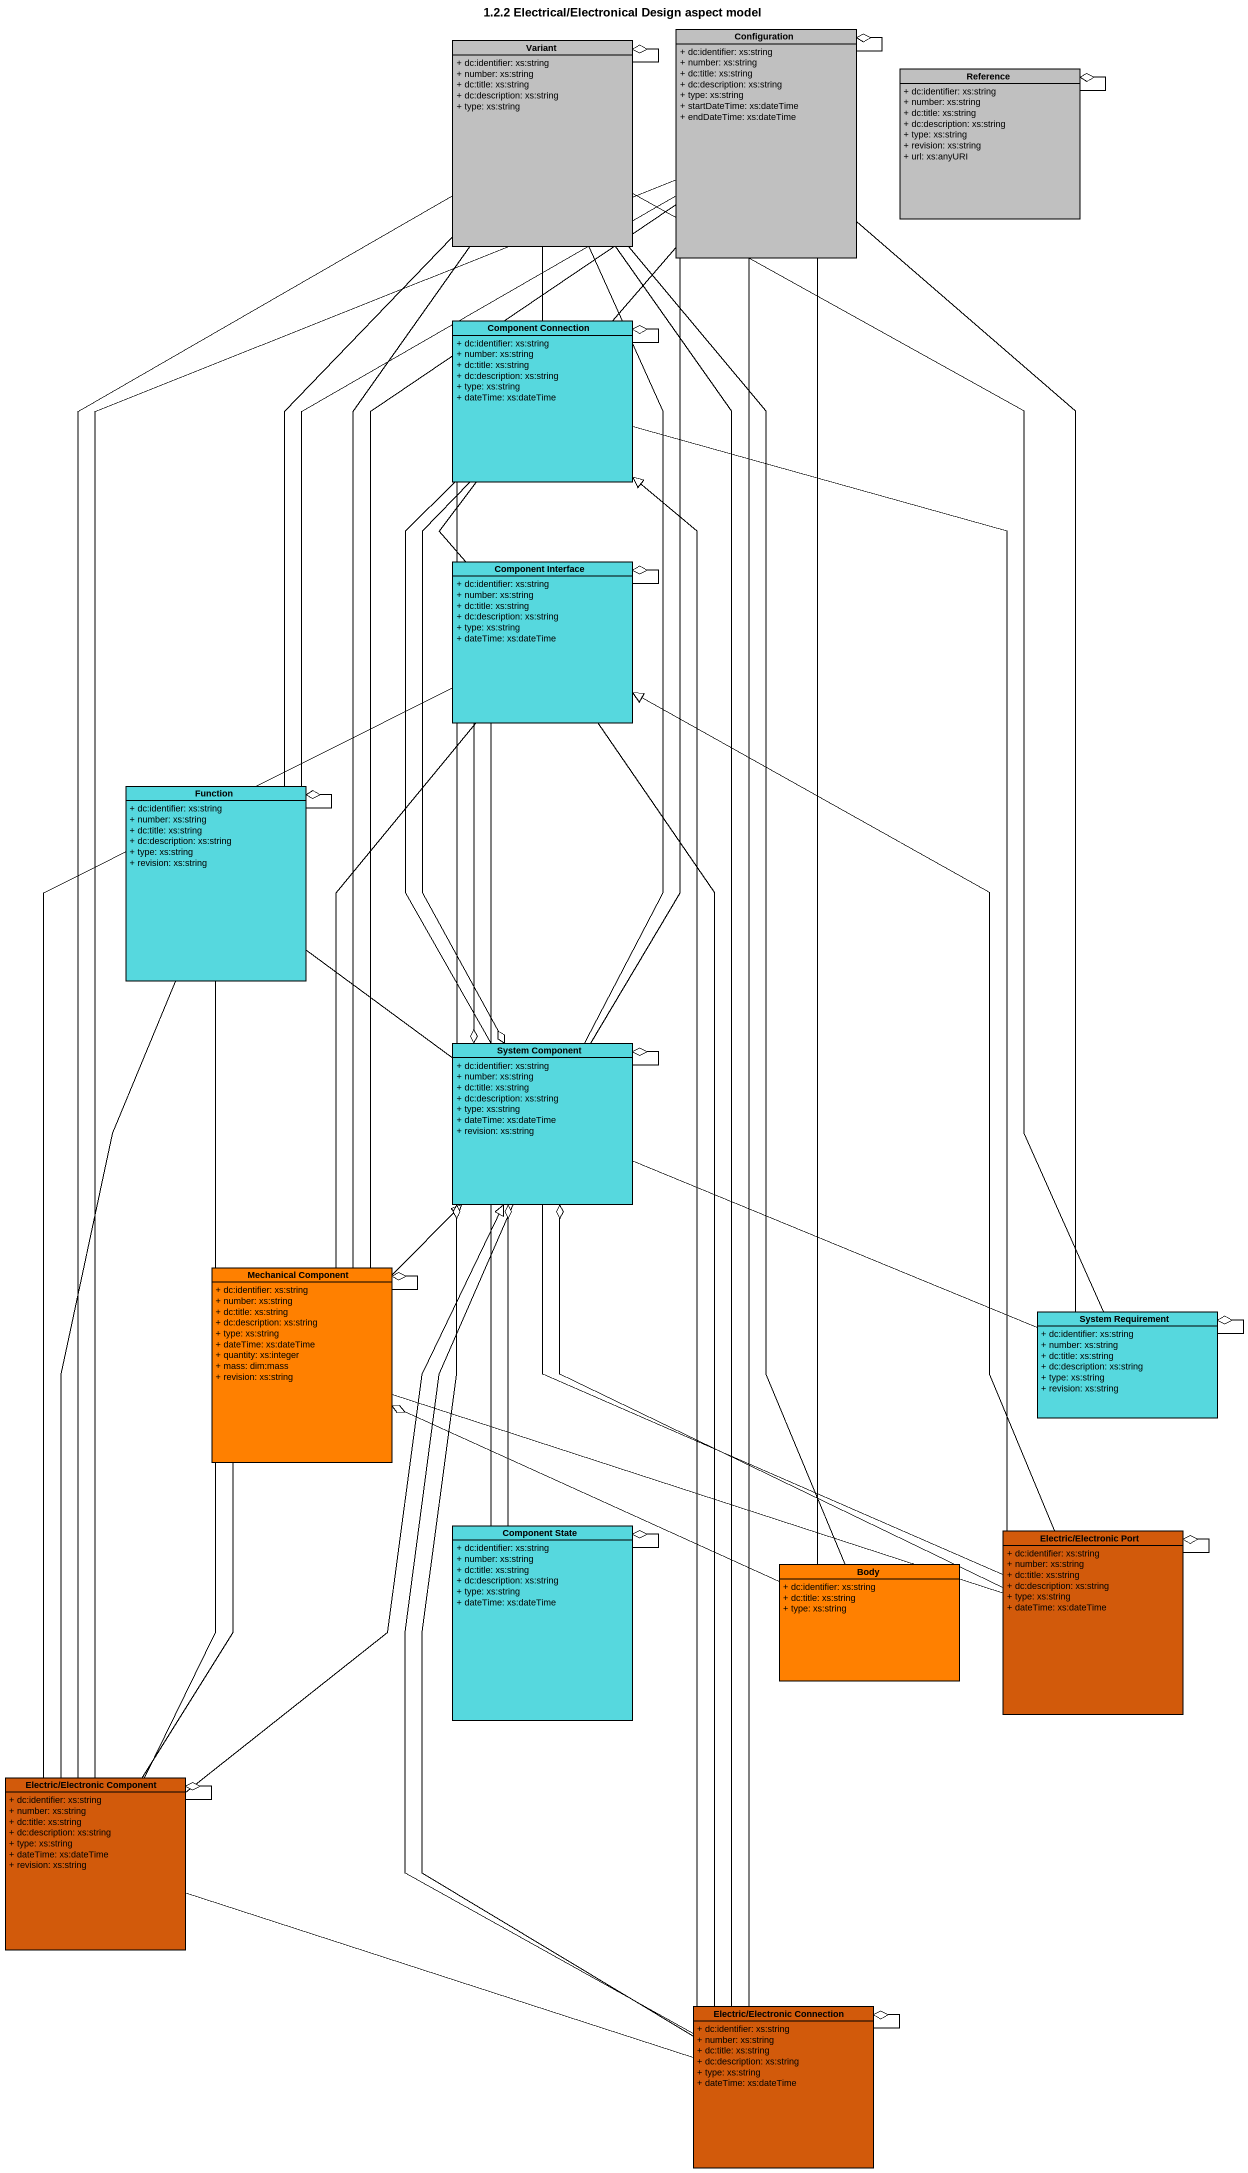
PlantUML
@startuml
title 1.2.2 Electrical/Electronical Design aspect model
hide circle
hide empty members
skinparam classAttributeIconSize 0
class Variant #C0C0C0 {
  + dc:identifier: xs:string
  + number: xs:string
  + dc:title: xs:string
  + dc:description: xs:string
  + type: xs:string
}
class Configuration #C0C0C0 {
  + dc:identifier: xs:string
  + number: xs:string
  + dc:title: xs:string
  + dc:description: xs:string
  + type: xs:string
  + startDateTime: xs:dateTime
  + endDateTime: xs:dateTime
}
class Reference #C0C0C0 {
  + dc:identifier: xs:string
  + number: xs:string
  + dc:title: xs:string
  + dc:description: xs:string
  + type: xs:string
  + revision: xs:string
  + url: xs:anyURI
}
class "Component Connection" as Component_Connection #56D8DE {
  + dc:identifier: xs:string
  + number: xs:string
  + dc:title: xs:string
  + dc:description: xs:string
  + type: xs:string
  + dateTime: xs:dateTime
}
class "Component Interface" as Component_Interface #56D8DE {
  + dc:identifier: xs:string
  + number: xs:string
  + dc:title: xs:string
  + dc:description: xs:string
  + type: xs:string
  + dateTime: xs:dateTime
}
class Function #56D8DE {
  + dc:identifier: xs:string
  + number: xs:string
  + dc:title: xs:string
  + dc:description: xs:string
  + type: xs:string
  + revision: xs:string
}
class "System Component" as System_Component #56D8DE {
  + dc:identifier: xs:string
  + number: xs:string
  + dc:title: xs:string
  + dc:description: xs:string
  + type: xs:string
  + dateTime: xs:dateTime
  + revision: xs:string
}
class "Mechanical Component" as Mechanical_Component #FF8000 {
  + dc:identifier: xs:string
  + number: xs:string
  + dc:title: xs:string
  + dc:description: xs:string
  + type: xs:string
  + dateTime: xs:dateTime
  + quantity: xs:integer
  + mass: dim:mass
  + revision: xs:string
}
class "System Requirement" as System_Requirement #56D8DE {
  + dc:identifier: xs:string
  + number: xs:string
  + dc:title: xs:string
  + dc:description: xs:string
  + type: xs:string
  + revision: xs:string
}
class "Component State" as Component_State #56D8DE {
  + dc:identifier: xs:string
  + number: xs:string
  + dc:title: xs:string
  + dc:description: xs:string
  + type: xs:string
  + dateTime: xs:dateTime
}
class Body #FF8000 {
  + dc:identifier: xs:string
  + dc:title: xs:string
  + type: xs:string
}
class "Electric/Electronic Port" as Electric_Electronic_Port #D25A0B {
  + dc:identifier: xs:string
  + number: xs:string
  + dc:title: xs:string
  + dc:description: xs:string
  + type: xs:string
  + dateTime: xs:dateTime
}
class "Electric/Electronic Component" as Electric_Electronic #D25A0B {
  + dc:identifier: xs:string
  + number: xs:string
  + dc:title: xs:string
  + dc:description: xs:string
  + type: xs:string
  + dateTime: xs:dateTime
  + revision: xs:string
}
class "Electric/Electronic Connection" as Electric_Electronic_2 #D25A0B {
  + dc:identifier: xs:string
  + number: xs:string
  + dc:title: xs:string
  + dc:description: xs:string
  + type: xs:string
  + dateTime: xs:dateTime
}
Variant -- Variant
Variant --o Variant
Configuration -- Configuration
Configuration --o Configuration
Reference -- Reference
Reference --o Reference
Component_Connection -up- Variant
Component_Connection -up- Configuration
Component_Connection -- Component_Connection
Component_Connection --o Component_Connection
Component_Connection -- Component_Interface
Component_Connection -- System_Component
Component_Connection --o System_Component
Component_Interface -up- Component_Connection
Component_Interface -- Component_Interface
Component_Interface --o Component_Interface
Component_Interface -- System_Component
Component_Interface --o System_Component
Function -up- Variant
Function -up- Configuration
Function -- Function
Function -- Function
Function -- Function
Function -- Function
Function --o Function
System_Component -up- Variant
System_Component -up- Configuration
System_Component -up- Component_Interface
System_Component -up- Function
System_Component -- System_Component
System_Component -- System_Component
System_Component --o System_Component
Mechanical_Component -up- Variant
Mechanical_Component -up- Configuration
Mechanical_Component -up- Component_Interface
Mechanical_Component -up- Function
Mechanical_Component -up-|> System_Component
Mechanical_Component -- Mechanical_Component
Mechanical_Component -- Mechanical_Component
Mechanical_Component -- Mechanical_Component
Mechanical_Component --o Mechanical_Component
System_Requirement -up- Variant
System_Requirement -up- Configuration
System_Requirement -left- System_Component
System_Requirement -- System_Requirement
System_Requirement -- System_Requirement
System_Requirement --o System_Requirement
Component_State -up- System_Component
Component_State -up-o System_Component
Component_State -- Component_State
Component_State --o Component_State
Body -up- Variant
Body -up- Configuration
Body -left-o Mechanical_Component
Electric_Electronic_Port -up- Component_Connection
Electric_Electronic_Port -up-|> Component_Interface
Electric_Electronic_Port -up- System_Component
Electric_Electronic_Port -up-o System_Component
Electric_Electronic_Port -left- Mechanical_Component
Electric_Electronic_Port -- Electric_Electronic_Port
Electric_Electronic_Port --o Electric_Electronic_Port
Electric_Electronic -up- Variant
Electric_Electronic -up- Configuration
Electric_Electronic -up- Component_Interface
Electric_Electronic -up- Function
Electric_Electronic -up-|> System_Component
Electric_Electronic -up- Mechanical_Component
Electric_Electronic -up- Mechanical_Component
Electric_Electronic -- Electric_Electronic
Electric_Electronic -- Electric_Electronic
Electric_Electronic --o Electric_Electronic
Electric_Electronic_2 -up- Variant
Electric_Electronic_2 -up- Configuration
Electric_Electronic_2 -up-|> Component_Connection
Electric_Electronic_2 -up- Component_Interface
Electric_Electronic_2 -up- System_Component
Electric_Electronic_2 -up-o System_Component
Electric_Electronic_2 -left- Electric_Electronic
Electric_Electronic_2 -- Electric_Electronic_2
Electric_Electronic_2 --o Electric_Electronic_2
@enduml
